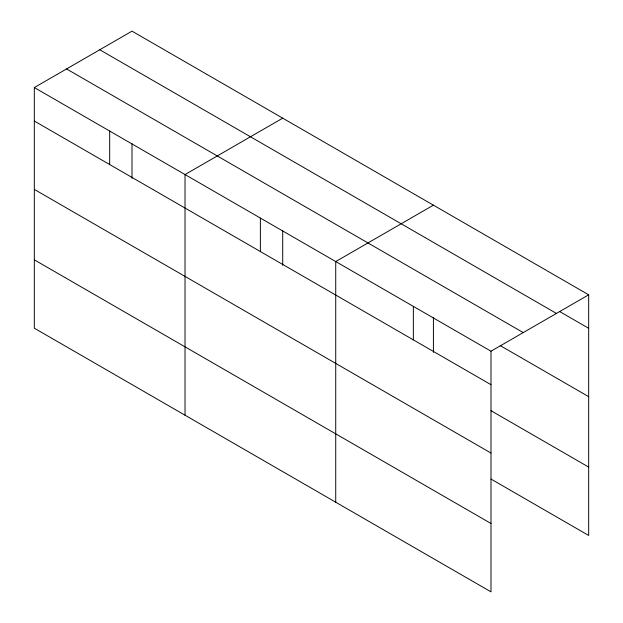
<?xml version="1.0" encoding="UTF-8"?>
<svg xmlns="http://www.w3.org/2000/svg" width="623" height="623" viewBox="0 0 623 623"><rect width="100%" height="100%" fill="white"/><g stroke="black" fill="none" stroke-linecap="round" stroke-linejoin="round"><path stroke-width="0.93" d="M490.994 453.053L490.994 351.208L34.32 87.547L34.32 328.189L490.994 591.85L490.994 453.053L34.32 189.4M491.01 479.064L588.68 535.453L588.68 294.811L132.006 31.15L34.32 87.547M282.71 118.16L185.023 174.557L185.023 415.198M433.413 205.162L335.727 261.559L335.727 502.208M490.994 351.208L588.68 294.811M559.462 311.43L588.68 328.298M99.766 49.762L556.44 313.424M66.56 68.935L523.234 332.596M500.191 345.57L588.68 396.656M34.32 121.033L490.994 384.695M491.01 410.705L588.68 467.094M34.32 259.83L490.994 523.491M433.413 317.629L433.413 352.361M413.361 306.384L413.361 339.87M282.71 230.619L282.71 265.351M260.375 218.058L260.375 251.544M132.006 143.609L132.006 178.349M109.671 131.048L109.671 164.542"/></g></svg>
